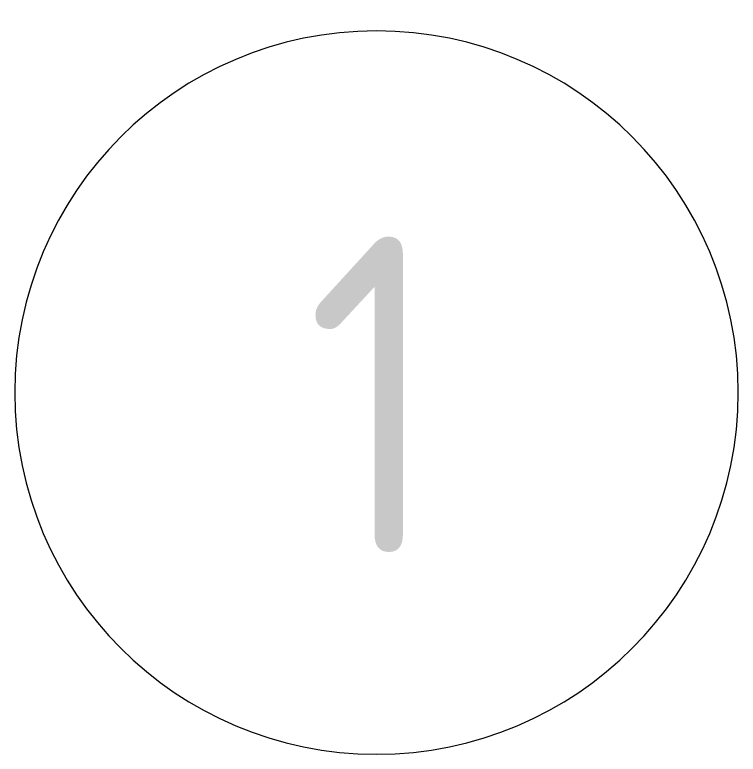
# Model space of a CAD drawing. Header units: millimetres. Extents: x -515342 to 330399, y -224905 to 507333.
# Drawn here: x 182364 to 183164, y -1932 to -1114 of the extents above; entities that cross this region are included whole.
import ezdxf

# ---------------------------------------------------------------- set-up
doc = ezdxf.new("R2010")
doc.units = ezdxf.units.MM
doc.layers.add('Оси', color=7, linetype='Continuous', lineweight=0)
doc.styles.add('GOST Common', font='', dxfattribs={"width": 0.9, "height": 350})
doc.styles.get('GOST Common').set_extended_font_data('GOST Common')

# ---------------------------------------------------------------- blocks, each defined once
blk = doc.blocks.new('Ось сетки - Круг_Ø8 мм-6577-О_АР_Эскиз_Фасад 12-1 копия 1')
at = {"layer": 'Оси'}
for start, end in [(360, 180), (180, 360)]:
    blk.add_arc((0, -3600), 400, start, end, dxfattribs=at)

msp = doc.modelspace()

# ---------------------------------------------------------------- block references
at = {"layer": 'Оси'}
msp.add_blockref('Ось сетки - Круг_Ø8 мм-6577-О_АР_Эскиз_Фасад 12-1 копия 1', (182763.6864, 2067.7355), dxfattribs=at)

# ---------------------------------------------------------------- texts
at = {"layer": 'Оси', "insert": (182685.4558, -1359.7312), "char_height": 350, "width": 187.594875, "attachment_point": 1, "style": 'GOST Common'}
msp.add_mtext('\\fGOST Common|b0|i0|c204|p34|;\\W.9;1', dxfattribs=at)

doc.saveas('drawing.dxf')
